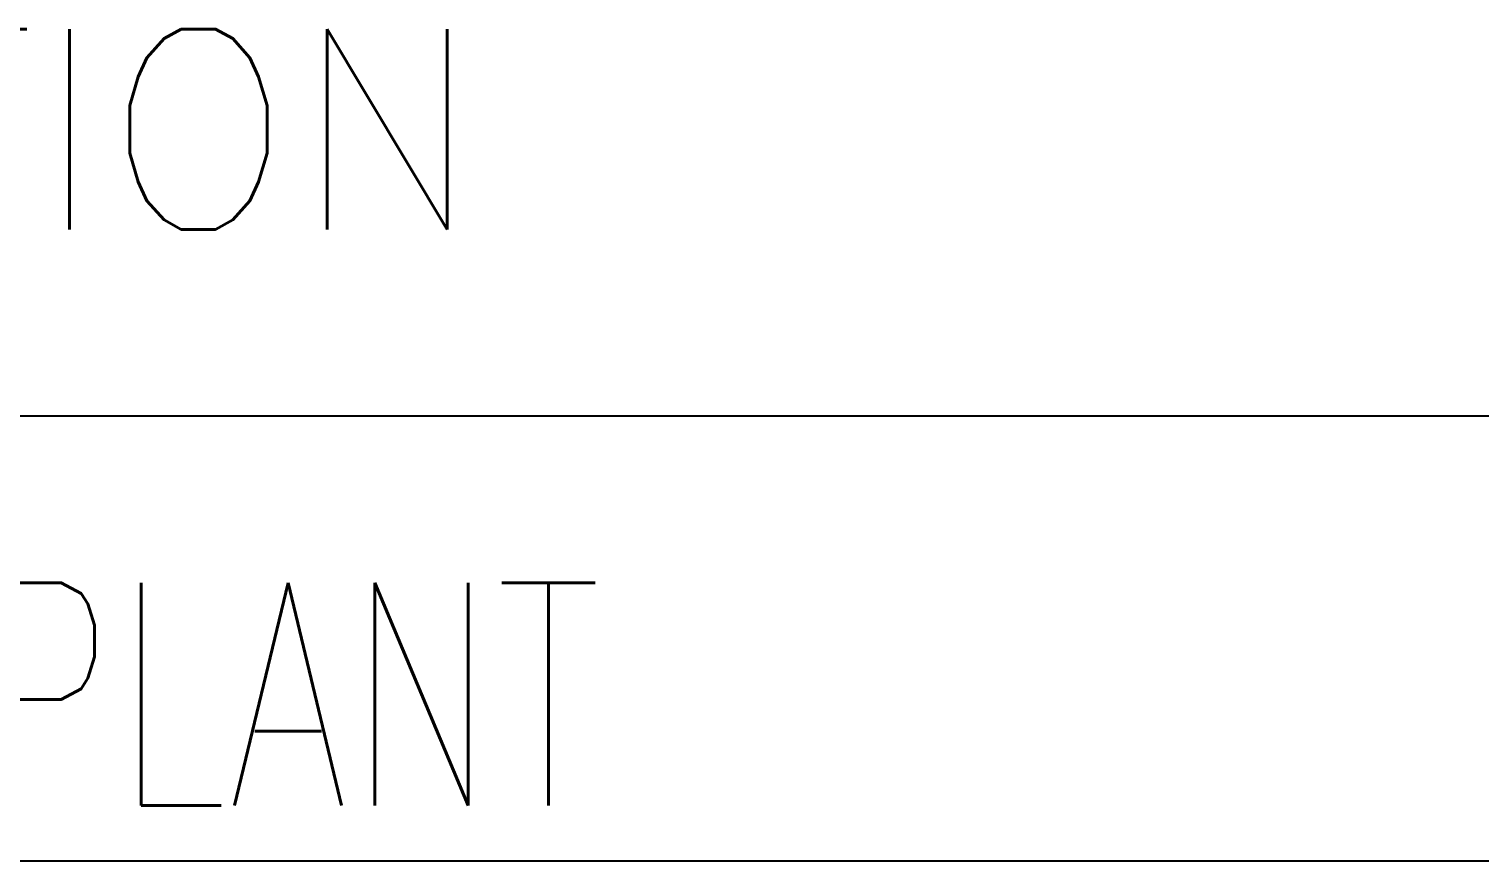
# Model space of a CAD drawing. Header units: inches. Extents: x -430764 to 256483, y 7374 to 217374.
# Drawn here: x -150456 to -143935, y 28374 to 32112 of the extents above; entities that cross this region are included whole.
import ezdxf

# ---------------------------------------------------------------- set-up
doc = ezdxf.new("R2010")
doc.units = ezdxf.units.IN
doc.header["$MEASUREMENT"] = 0
doc.layers.add('TEG BORDER', color=7, linetype='Continuous')
doc.styles.add('TEG BORDER', font='txt_qlt.shx', dxfattribs={"width": 0.7, "bigfont": 'hztxt.shx'})

# ---------------------------------------------------------------- blocks, each defined once
blk = doc.blocks.new('TEG BORDER A2')
at = {"layer": 'TEG BORDER'}
for p, q in [((489, 46), (589, 46)), ((489, 42), (589, 42))]:
    blk.add_line(p, q, dxfattribs=at)
at = {"layer": 'TEG BORDER', "color": 7, "style": 'TEG BORDER'}
blk.add_text('SINOPEC PETROLEUM ENGINEERING CORPORATION', height=1.8, dxfattribs=at).set_placement((504.668, 47.676))
at = {"layer": 'TEG BORDER', "lineweight": 25, "insert": (495.295, 44), "char_height": 2, "width": 100, "attachment_point": 4, "style": 'TEG BORDER'}
blk.add_mtext('\\pt8.5888;2 {\\H1.5x;x\\H0.66667x; 75  MMSCFD TEG DEHYDRATION TYPE  NATURAL GAS PROCESS PLANT}', dxfattribs=at)

msp = doc.modelspace()

# ---------------------------------------------------------------- block references
at = {"xscale": 500, "yscale": 500, "zscale": 500}
msp.add_blockref('TEG BORDER A2', (-430764.34041, 7373.87141), dxfattribs=at)

doc.saveas('drawing.dxf')
